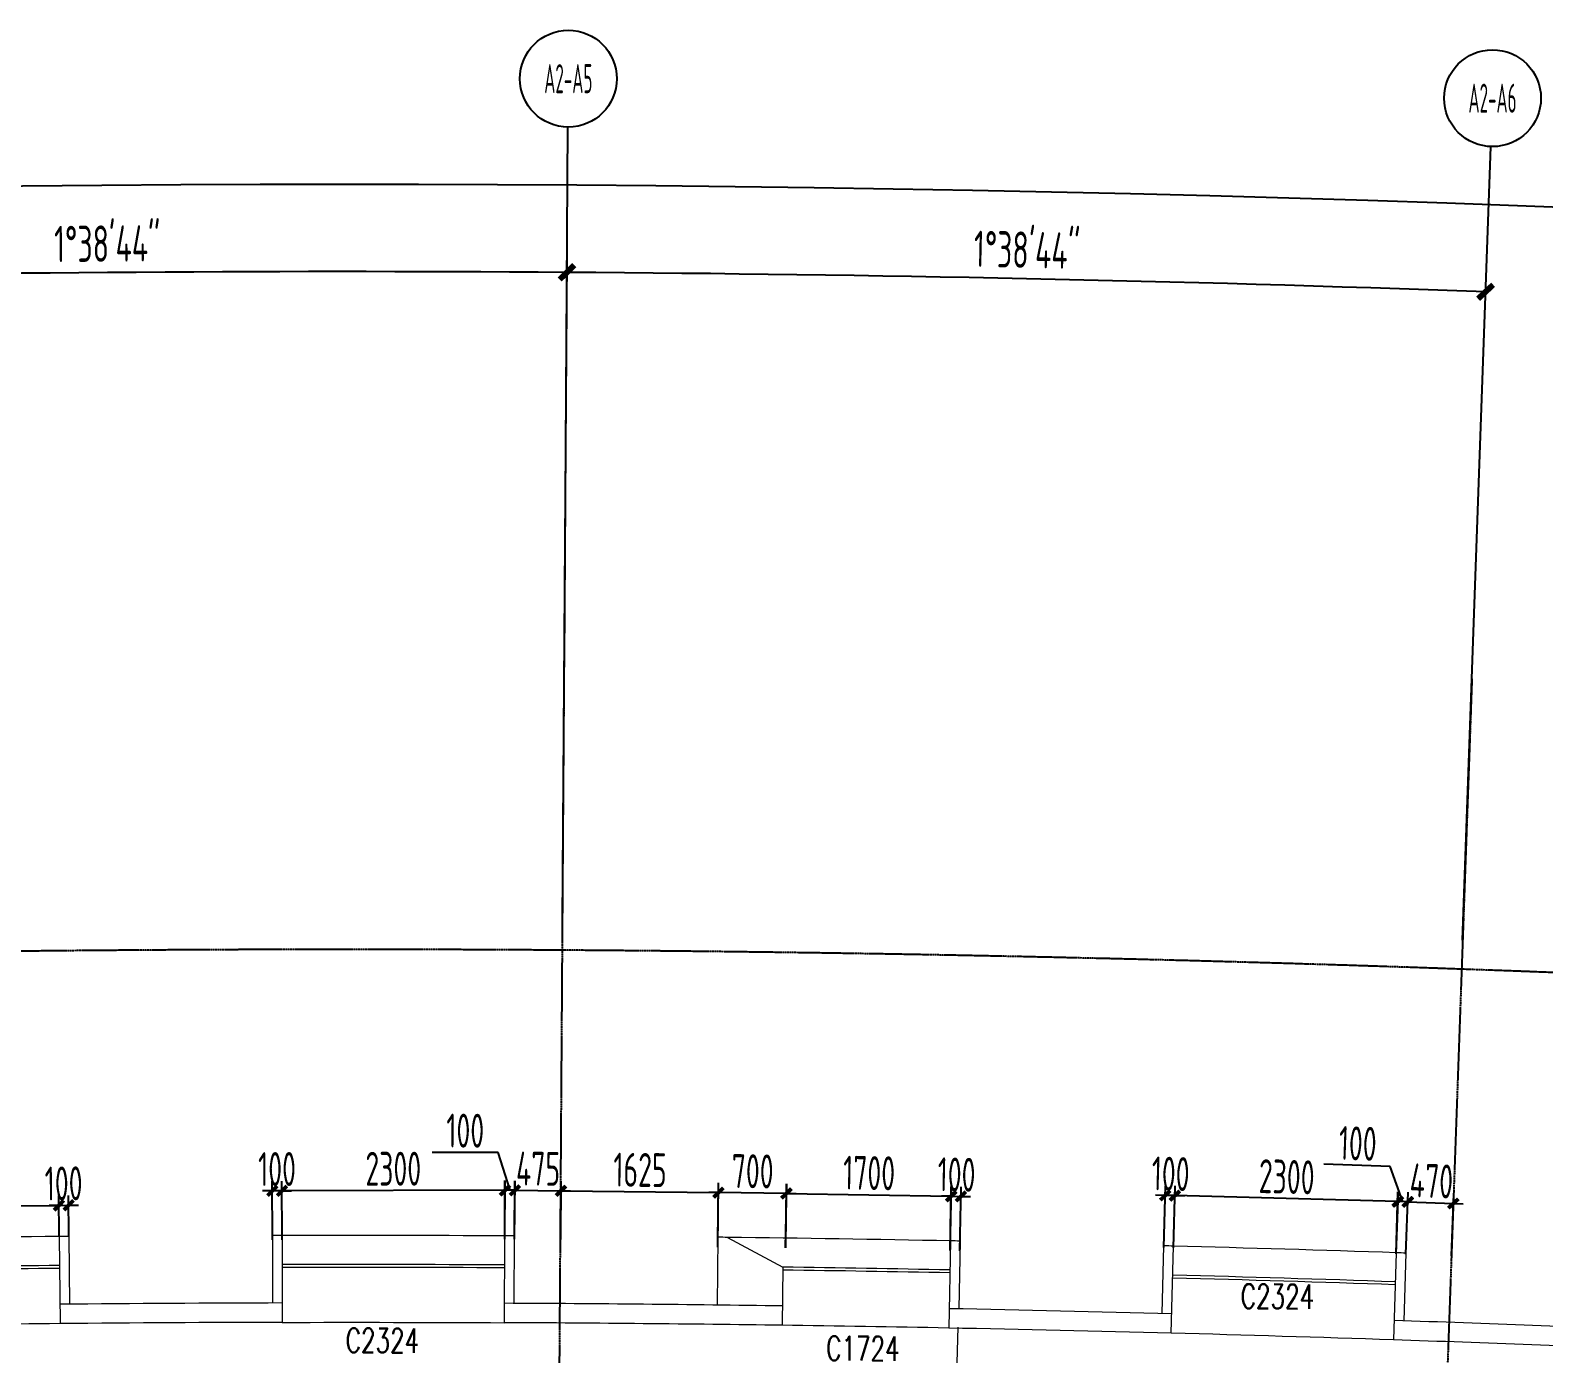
# Model space of a CAD drawing. Header units: millimetres. Extents: x 11515858 to 24947533, y -12764720 to -6305528.
# Drawn here: x 11775427 to 11791050, y -6375054 to -6361386 of the extents above; entities that cross this region are included whole.
import ezdxf
from ezdxf.enums import TextEntityAlignment as Align

# ---------------------------------------------------------------- set-up
doc = ezdxf.new("R2010")
doc.units = ezdxf.units.MM
doc.header["$LTSCALE"] = 10
for name, pattern in [('A2-RG-AXIS$0$CENTER', [2, 1.25, -0.25, 0.25, -0.25]), ('A2-RG-AXIS$0$DOTE', [2.42, 2, -0.2, 0.02, -0.2]), ('A2-RI-F3$0$DOT2', [0.125, 0, -0.125]), ('A2-RI-F3$0$HIDDEN', [0.375, 0.25, -0.125])]:
    doc.linetypes.add(name, pattern=pattern)
for name, color, linetype in [('A2-RB-F3$0$$34$A-DIMS-100', 1, 'Continuous'), ('A2-RB-F3$0$A-DIMS-100', 1, 'Continuous'), ('A2-RG-AXIS$0$A-AXIS', 1, 'Continuous'), ('A2-RG-AXIS$0$A-DIMS-100', 1, 'Continuous'), ('A2-RG-AXIS$0$A-GRID', 1, 'A2-RG-AXIS$0$CENTER'), ('A2-RG-AXIS$0$A-SYMB', 4, 'Continuous'), ('A2-RI-F3$0$A-SYMB-DOOR', 4, 'Continuous')]:
    doc.layers.add(name, color=color, linetype=linetype)
for name, color, linetype, lineweight in [('A2-RI-F3$0$$0$A-FLOR-STRS', 2, 'Continuous', 5), ('A2-RI-F3$0$A-FLOR-OTLN', 4, 'A2-RI-F3$0$DOT2', 5), ('A2-RI-F3$0$A-FLOR-STRS', 2, 'Continuous', 5), ('A2-RI-F3$0$A-GLAZ', 140, 'Continuous', 5), ('A2-RI-F3$0$A-WALL', 7, 'Continuous', 5)]:
    doc.layers.add(name, color=color, linetype=linetype, lineweight=lineweight)
doc.styles.add('A2-RB-F3$0$$0$XD2008', font='hzs.shx', dxfattribs={"width": 0.7, "bigfont": 'hztxt.shx'})
doc.styles.add('A2-RB-F3$0$XD2008', font='hzs.shx', dxfattribs={"width": 0.7, "bigfont": 'hztxt.shx'})
doc.styles.add('A2-RG-AXIS$0$ECADI', font='hzs.shx', dxfattribs={"width": 0.7, "bigfont": 'hztxt.shx'})
doc.styles.add('A2-RG-AXIS$0$XD2008', font='hzs.shx', dxfattribs={"width": 0.7, "bigfont": 'hztxt.shx'})
doc.styles.add('A2-RI-F3$0$ECADI-TXT', font='simplex.shx', dxfattribs={"bigfont": 'hztxt.shx'})
doc.dimstyles.new('A2-RB-F3$0$$0$XD100$0', dxfattribs={"dimscale": 100, "dimtxt": 3.5, "dimasz": 1, "dimexe": 1, "dimexo": 2, "dimgap": 0.5, "dimtad": 1, "dimdec": 0, "dimdsep": 46, "dimtxsty": 'A2-RB-F3$0$$0$XD2008', "dimblk1": 'A2-RB-F3$0$$20$_ArchTick', "dimblk2": 'A2-RB-F3$0$$20$_ArchTick', "dimsah": 1, "dimcen": 2.5, "dimclrt": 4, "dimaunit": 1, "dimadec": 0, "dimazin": 0, "dimtfac": 1, "dimtdec": 0, "dimtix": 1, "dimtmove": 2, "dimatfit": 3, "dimfxl": 0, "dimtolj": 1, "dimtzin": 0, "dimarcsym": 0})
doc.dimstyles.new('A2-RB-F3$0$XD100$0', dxfattribs={"dimscale": 100, "dimtxt": 3.5, "dimasz": 1, "dimexe": 1, "dimexo": 2, "dimgap": 0.5, "dimtad": 1, "dimdec": 0, "dimdsep": 46, "dimtxsty": 'A2-RB-F3$0$XD2008', "dimblk1": 'A2-RB-F3$0$_ArchTick', "dimblk2": 'A2-RB-F3$0$_ArchTick', "dimsah": 1, "dimcen": 2.5, "dimclrt": 4, "dimaunit": 1, "dimadec": 0, "dimazin": 0, "dimtfac": 1, "dimtdec": 0, "dimtix": 1, "dimtmove": 1, "dimatfit": 3, "dimfxl": 0, "dimtolj": 1, "dimtzin": 0, "dimarcsym": 0})
doc.dimstyles.new('A2-RG-AXIS$0$XD150', dxfattribs={"dimscale": 300, "dimtxt": 2.5, "dimasz": 1.5, "dimexe": 1, "dimexo": 2, "dimgap": 0.5, "dimtad": 1, "dimdec": 0, "dimdsep": 46, "dimtxsty": 'A2-RG-AXIS$0$XD2008', "dimcen": 2.5, "dimclrt": 4, "dimaunit": 1, "dimadec": 3, "dimazin": 0, "dimtfac": 1, "dimtdec": 0, "dimtmove": 2, "dimatfit": 3, "dimfxl": 0, "dimtolj": 1, "dimtzin": 0, "dimarcsym": 0})

# ---------------------------------------------------------------- blocks, each defined once
blk = doc.blocks.new('A2-RG-AXIS$0$ECADI-TAG-GRID')
at = {"color": 13}
blk.add_circle((0, 0), 5, dxfattribs=at)
at = {"style": 'A2-RG-AXIS$0$ECADI', "width": 0.7}
blk.add_attdef('GRID', text='', height=5, dxfattribs=at).set_placement((0, 0), align=Align.MIDDLE)
blk = doc.blocks.new('A2-RG-AXIS$0$_ArchTick')
at = {"color": 0, "linetype": 'ByBlock', "const_width": 0.4}
blk.add_lwpolyline([(-0.5, -0.5), (0.5, 0.5)], dxfattribs=at)
blk = doc.blocks.new('*D500')
at = {"layer": 'A2-RG-AXIS$0$A-DIMS-100', "color": 0, "lineweight": -2, "ltscale": 3, "transparency": 16777216}
for p, q in [((11753070, -6371598), (11752455, -6363872)), ((11854556, -6379588), (11856371, -6372053))]:
    blk.add_line(p, q, dxfattribs=at)
blk.add_arc((11778731, -6694179), 331200, 76.44866, 94.54827, dxfattribs=at)
at = {"layer": 'Defpoints', "color": 0, "ltscale": 3, "transparency": 16777216}
for p in [(11822065, -6365826), (11753093, -6371897), (11854485, -6379879), (11778731, -6694179)]:
    blk.add_point(p, dxfattribs=at)
at = {"layer": 'A2-RG-AXIS$0$A-DIMS-100', "color": 0, "lineweight": -2, "ltscale": 3, "transparency": 16777216, "xscale": 150, "yscale": 150, "zscale": 150}
for p, rotation in [((11752467, -6364022), 184.5482656226652), ((11856336, -6372199), 346.4486630674553)]:
    blk.add_blockref('A2-RG-AXIS$0$_ArchTick', p, dxfattribs=dict(at, rotation=rotation))
at = {"layer": 'A2-RG-AXIS$0$A-DIMS-100', "color": 4, "ltscale": 3, "transparency": 16777216, "insert": (11804749, -6363703), "char_height": 375, "attachment_point": 5, "rotation": 355.4985, "style": 'A2-RG-AXIS$0$XD2008'}
blk.add_mtext('\\A1;18°5\'59"', dxfattribs=at)
blk = doc.blocks.new('*D507')
at = {"layer": 'A2-RG-AXIS$0$A-DIMS-100', "color": 0, "lineweight": -2, "ltscale": 3, "transparency": 16777216}
for p, q in [((11780922, -6370586), (11780968, -6363736)), ((11790213, -6370782), (11790456, -6363937))]:
    blk.add_line(p, q, dxfattribs=at)
blk.add_arc((11778731, -6694179), 330300, 87.96659, 89.61201, dxfattribs=at)
at = {"layer": 'Defpoints', "color": 0, "ltscale": 3, "transparency": 16777216}
for p in [(11787290, -6363990), (11780920, -6370886), (11790202, -6371082), (11778731, -6694179)]:
    blk.add_point(p, dxfattribs=at)
at = {"layer": 'A2-RG-AXIS$0$A-DIMS-100', "color": 0, "lineweight": -2, "ltscale": 3, "transparency": 16777216, "xscale": 150, "yscale": 150, "zscale": 150}
for p, rotation in [((11780967, -6363886), 179.6120103936911), ((11790450, -6364087), 357.9665919819578)]:
    blk.add_blockref('A2-RG-AXIS$0$_ArchTick', p, dxfattribs=dict(at, rotation=rotation))
at = {"layer": 'A2-RG-AXIS$0$A-DIMS-100', "color": 4, "ltscale": 3, "transparency": 16777216, "insert": (11785716, -6363654), "char_height": 375, "attachment_point": 5, "rotation": 358.7893, "style": 'A2-RG-AXIS$0$XD2008'}
blk.add_mtext('\\A1;1°38\'44"', dxfattribs=at)
blk = doc.blocks.new('*D509')
at = {"layer": 'A2-RG-AXIS$0$A-DIMS-100', "color": 0, "lineweight": -2, "ltscale": 3, "transparency": 16777216}
for p, q in [((11771629, -6370657), (11771479, -6363808)), ((11780922, -6370586), (11780968, -6363736))]:
    blk.add_line(p, q, dxfattribs=at)
blk.add_arc((11778731, -6694179), 330300, 89.61201, 91.25743, dxfattribs=at)
at = {"layer": 'Defpoints', "color": 0, "ltscale": 3, "transparency": 16777216}
for p in [(11777806, -6363880), (11771636, -6370957), (11780920, -6370886), (11778731, -6694179)]:
    blk.add_point(p, dxfattribs=at)
at = {"layer": 'A2-RG-AXIS$0$A-DIMS-100', "color": 0, "lineweight": -2, "ltscale": 3, "transparency": 16777216, "xscale": 150, "yscale": 150, "zscale": 150}
for p, rotation in [((11780967, -6363886), 359.6120103936937), ((11771482, -6363958), 181.2574288054266)]:
    blk.add_blockref('A2-RG-AXIS$0$_ArchTick', p, dxfattribs=dict(at, rotation=rotation))
at = {"layer": 'A2-RG-AXIS$0$A-DIMS-100', "color": 4, "ltscale": 3, "transparency": 16777216, "insert": (11776222, -6363590), "char_height": 375, "attachment_point": 5, "rotation": 0.4347, "style": 'A2-RG-AXIS$0$XD2008'}
blk.add_mtext('\\A1;1°38\'44"', dxfattribs=at)
blk = doc.blocks.new('A2-RB-F3$0$$20$_ArchTick')
at = {"color": 0, "linetype": 'ByBlock', "const_width": 0.4}
blk.add_lwpolyline([(-0.5, -0.5), (0.5, 0.5)], dxfattribs=at)
blk = doc.blocks.new('*D679')
at = {"layer": 'A2-RB-F3$0$$34$A-DIMS-100', "color": 0, "lineweight": -2, "transparency": 16777216}
blk.add_line((11776754, -6398434), (11776754, -6398380), dxfattribs=at)
blk.add_arc((11778735, -6693548), 295074, 89.61201, 90.38453, dxfattribs=at)
at = {"layer": 'Defpoints', "color": 0, "transparency": 16777216}
for p in [(11780940, -6367886), (11779407, -6398474), (11776756, -6398634), (11776775, -6401435), (11780668, -6408085)]:
    blk.add_point(p, dxfattribs=at)
at = {"layer": 'A2-RB-F3$0$$34$A-DIMS-100', "color": 0, "lineweight": -2, "transparency": 16777216, "xscale": 100, "yscale": 100, "zscale": 100}
for p, rotation in [((11776755, -6398480), 180.3845283823108), ((11780733, -6398480), 359.6120103874664)]:
    blk.add_blockref('A2-RB-F3$0$$20$_ArchTick', p, dxfattribs=dict(at, rotation=rotation))
at = {"layer": 'A2-RB-F3$0$$34$A-DIMS-100', "color": 4, "transparency": 16777216, "insert": (11778744, -6398215), "char_height": 350, "attachment_point": 5, "rotation": 359.9983, "style": 'A2-RB-F3$0$$0$XD2008'}
blk.add_mtext('\\A1;0°46\'21"', dxfattribs=at)
blk = doc.blocks.new('A2-RB-F3$0$_ArchTick')
at = {"color": 0, "linetype": 'ByBlock', "const_width": 0.4}
blk.add_lwpolyline([(-0.5, -0.5), (0.5, 0.5)], dxfattribs=at)
blk = doc.blocks.new('*D858')
at = {"layer": 'A2-RB-F3$0$A-DIMS-100', "color": 0, "lineweight": -2, "transparency": 16777216}
for p, q in [((11774026, -6373864), (11774022, -6373437)), ((11775726, -6373847), (11775722, -6373421)), ((11774023, -6373537), (11775723, -6373521))]:
    blk.add_line(p, q, dxfattribs=at)
at = {"layer": 'Defpoints', "color": 0, "transparency": 16777216}
for p in [(11775723, -6373521), (11774028, -6374064), (11775728, -6374047)]:
    blk.add_point(p, dxfattribs=at)
at = {"layer": 'A2-RB-F3$0$A-DIMS-100', "color": 0, "lineweight": -2, "transparency": 16777216, "xscale": 100, "yscale": 100, "zscale": 100}
for p, rotation in [((11774023, -6373537), 180.5449301470591), ((11775723, -6373521), 0.5449301470590852)]:
    blk.add_blockref('A2-RB-F3$0$_ArchTick', p, dxfattribs=dict(at, rotation=rotation))
at = {"layer": 'A2-RB-F3$0$A-DIMS-100', "color": 4, "transparency": 16777216, "insert": (11774871, -6373304), "char_height": 350, "attachment_point": 5, "rotation": 0.5449, "style": 'A2-RB-F3$0$XD2008'}
blk.add_mtext('\\A1;1700', dxfattribs=at)
blk = doc.blocks.new('*D859')
at = {"layer": 'A2-RB-F3$0$A-DIMS-100', "color": 0, "lineweight": -2, "transparency": 16777216}
for p, q in [((11775726, -6373847), (11775722, -6373421)), ((11775826, -6373847), (11775822, -6373420)), ((11775723, -6373521), (11775623, -6373521)), ((11775723, -6373521), (11775823, -6373520)), ((11775823, -6373520), (11775923, -6373519))]:
    blk.add_line(p, q, dxfattribs=at)
at = {"layer": 'Defpoints', "color": 0, "transparency": 16777216}
for p in [(11775823, -6373520), (11775728, -6374047), (11775828, -6374047)]:
    blk.add_point(p, dxfattribs=at)
at = {"layer": 'A2-RB-F3$0$A-DIMS-100', "color": 0, "lineweight": -2, "transparency": 16777216, "xscale": 100, "yscale": 100, "zscale": 100}
for p, rotation in [((11775723, -6373521), 0.5373454090767815), ((11775823, -6373520), 180.5373454090767)]:
    blk.add_blockref('A2-RB-F3$0$_ArchTick', p, dxfattribs=dict(at, rotation=rotation))
at = {"layer": 'A2-RB-F3$0$A-DIMS-100', "color": 4, "transparency": 16777216, "insert": (11775771, -6373295), "char_height": 350, "attachment_point": 5, "rotation": 0.5373, "style": 'A2-RB-F3$0$XD2008'}
blk.add_mtext('\\A1;100', dxfattribs=at)
blk = doc.blocks.new('*D860')
at = {"layer": 'A2-RB-F3$0$A-DIMS-100', "color": 0, "lineweight": -2, "transparency": 16777216}
for p, q in [((11780427, -6373871), (11780431, -6373267)), ((11780902, -6373874), (11780906, -6373270)), ((11780430, -6373366), (11780330, -6373366)), ((11780430, -6373366), (11780905, -6373370)), ((11780905, -6373370), (11781005, -6373371))]:
    blk.add_line(p, q, dxfattribs=at)
at = {"layer": 'Defpoints', "color": 0, "transparency": 16777216}
for p in [(11780905, -6373370), (11780425, -6374071), (11780900, -6374074)]:
    blk.add_point(p, dxfattribs=at)
at = {"layer": 'A2-RB-F3$0$A-DIMS-100', "color": 0, "lineweight": -2, "transparency": 16777216, "xscale": 100, "yscale": 100, "zscale": 100}
for p, rotation in [((11780430, -6373366), 359.5980752450946), ((11780905, -6373370), 179.5980752450946)]:
    blk.add_blockref('A2-RB-F3$0$_ArchTick', p, dxfattribs=dict(at, rotation=rotation))
at = {"layer": 'A2-RB-F3$0$A-DIMS-100', "color": 4, "transparency": 16777216, "insert": (11780669, -6373143), "char_height": 350, "attachment_point": 5, "rotation": 359.5981, "style": 'A2-RB-F3$0$XD2008'}
blk.add_mtext('\\A1;475', dxfattribs=at)
blk = doc.blocks.new('*D861')
at = {"layer": 'A2-RB-F3$0$A-DIMS-100', "color": 0, "lineweight": -2, "transparency": 16777216}
for p, q in [((11780257, -6372977), (11779574, -6372974)), ((11780379, -6373366), (11780257, -6372977)), ((11780326, -6373870), (11780329, -6373266)), ((11780426, -6373871), (11780429, -6373267)), ((11780429, -6373367), (11780329, -6373366))]:
    blk.add_line(p, q, dxfattribs=at)
at = {"layer": 'Defpoints', "color": 0, "transparency": 16777216}
for p in [(11780329, -6373366), (11780325, -6374070), (11780425, -6374071)]:
    blk.add_point(p, dxfattribs=at)
at = {"layer": 'A2-RB-F3$0$A-DIMS-100', "color": 0, "lineweight": -2, "transparency": 16777216, "xscale": 100, "yscale": 100, "zscale": 100}
for p, rotation in [((11780329, -6373366), 179.7145839246159), ((11780429, -6373367), 359.7145839246158)]:
    blk.add_blockref('A2-RB-F3$0$_ArchTick', p, dxfattribs=dict(at, rotation=rotation))
at = {"layer": 'A2-RB-F3$0$A-DIMS-100', "color": 4, "transparency": 16777216, "insert": (11779917, -6372750), "char_height": 350, "attachment_point": 5, "rotation": 359.7146, "style": 'A2-RB-F3$0$XD2008'}
blk.add_mtext('\\A1;100', dxfattribs=at)
blk = doc.blocks.new('*D862')
at = {"layer": 'A2-RB-F3$0$A-DIMS-100', "color": 0, "lineweight": -2, "transparency": 16777216}
for p, q in [((11778026, -6373876), (11778025, -6373271)), ((11780326, -6373870), (11780324, -6373266)), ((11780325, -6373366), (11778025, -6373371))]:
    blk.add_line(p, q, dxfattribs=at)
at = {"layer": 'Defpoints', "color": 0, "transparency": 16777216}
for p in [(11778025, -6373371), (11778026, -6374076), (11780326, -6374070)]:
    blk.add_point(p, dxfattribs=at)
at = {"layer": 'A2-RB-F3$0$A-DIMS-100', "color": 0, "lineweight": -2, "transparency": 16777216, "xscale": 100, "yscale": 100, "zscale": 100}
for p, rotation in [((11778025, -6373371), 180.1260351217254), ((11780325, -6373366), 0.1260351217253142)]:
    blk.add_blockref('A2-RB-F3$0$_ArchTick', p, dxfattribs=dict(at, rotation=rotation))
at = {"layer": 'A2-RB-F3$0$A-DIMS-100', "color": 4, "transparency": 16777216, "insert": (11779174, -6373143), "char_height": 350, "attachment_point": 5, "rotation": 0.126, "style": 'A2-RB-F3$0$XD2008'}
blk.add_mtext('\\A1;2300', dxfattribs=at)
blk = doc.blocks.new('*D863')
at = {"layer": 'A2-RB-F3$0$A-DIMS-100', "color": 0, "lineweight": -2, "transparency": 16777216}
for p, q in [((11777926, -6373876), (11777925, -6373271)), ((11778026, -6373876), (11778025, -6373271)), ((11777925, -6373371), (11777825, -6373371)), ((11778025, -6373371), (11777925, -6373371)), ((11778025, -6373371), (11778125, -6373371))]:
    blk.add_line(p, q, dxfattribs=at)
at = {"layer": 'Defpoints', "color": 0, "transparency": 16777216}
for p in [(11777925, -6373371), (11777926, -6374076), (11778026, -6374076)]:
    blk.add_point(p, dxfattribs=at)
at = {"layer": 'A2-RB-F3$0$A-DIMS-100', "color": 0, "lineweight": -2, "transparency": 16777216, "xscale": 100, "yscale": 100, "zscale": 100}
for p, rotation in [((11777925, -6373371), 0.126089948201692), ((11778025, -6373371), 180.1260899482017)]:
    blk.add_blockref('A2-RB-F3$0$_ArchTick', p, dxfattribs=dict(at, rotation=rotation))
at = {"layer": 'A2-RB-F3$0$A-DIMS-100', "color": 4, "transparency": 16777216, "insert": (11777974, -6373146), "char_height": 350, "attachment_point": 5, "rotation": 0.1261, "style": 'A2-RB-F3$0$XD2008'}
blk.add_mtext('\\A1;100', dxfattribs=at)
blk = doc.blocks.new('*D864')
at = {"layer": 'A2-RB-F3$0$A-DIMS-100', "color": 0, "lineweight": -2, "transparency": 16777216}
for p, q in [((11780900, -6373875), (11780907, -6373271)), ((11782525, -6373894), (11782532, -6373290)), ((11780906, -6373371), (11782531, -6373390))]:
    blk.add_line(p, q, dxfattribs=at)
at = {"layer": 'Defpoints', "color": 0, "transparency": 16777216}
for p in [(11782531, -6373390), (11780897, -6374075), (11782523, -6374094)]:
    blk.add_point(p, dxfattribs=at)
at = {"layer": 'A2-RB-F3$0$A-DIMS-100', "color": 0, "lineweight": -2, "transparency": 16777216, "xscale": 100, "yscale": 100, "zscale": 100}
for p, rotation in [((11780906, -6373371), 179.334499951554), ((11782531, -6373390), 359.3344999515539)]:
    blk.add_blockref('A2-RB-F3$0$_ArchTick', p, dxfattribs=dict(at, rotation=rotation))
at = {"layer": 'A2-RB-F3$0$A-DIMS-100', "color": 4, "transparency": 16777216, "insert": (11781721, -6373155), "char_height": 350, "attachment_point": 5, "rotation": 359.3345, "style": 'A2-RB-F3$0$XD2008'}
blk.add_mtext('\\A1;1625', dxfattribs=at)
blk = doc.blocks.new('*D865')
at = {"layer": 'A2-RB-F3$0$A-DIMS-100', "color": 0, "lineweight": -2, "transparency": 16777216}
for p, q in [((11782524, -6373952), (11782532, -6373290)), ((11783225, -6373960), (11783233, -6373298)), ((11782531, -6373390), (11782431, -6373388)), ((11783232, -6373398), (11782531, -6373390)), ((11783232, -6373398), (11783332, -6373399))]:
    blk.add_line(p, q, dxfattribs=at)
at = {"layer": 'Defpoints', "color": 0, "transparency": 16777216}
for p in [(11782531, -6373390), (11782522, -6374152), (11783222, -6374160)]:
    blk.add_point(p, dxfattribs=at)
at = {"layer": 'A2-RB-F3$0$A-DIMS-100', "color": 0, "lineweight": -2, "transparency": 16777216, "xscale": 100, "yscale": 100, "zscale": 100}
for p, rotation in [((11782531, -6373390), 359.2989873349473), ((11783232, -6373398), 179.2989873349474)]:
    blk.add_blockref('A2-RB-F3$0$_ArchTick', p, dxfattribs=dict(at, rotation=rotation))
at = {"layer": 'A2-RB-F3$0$A-DIMS-100', "color": 4, "transparency": 16777216, "insert": (11782884, -6373169), "char_height": 350, "attachment_point": 5, "rotation": 359.299, "style": 'A2-RB-F3$0$XD2008'}
blk.add_mtext('\\A1;700', dxfattribs=at)
blk = doc.blocks.new('*D866')
at = {"layer": 'A2-RB-F3$0$A-DIMS-100', "color": 0, "lineweight": -2, "transparency": 16777216}
for p, q in [((11783224, -6373960), (11783235, -6373298)), ((11784923, -6373989), (11784934, -6373327)), ((11783233, -6373398), (11784932, -6373427))]:
    blk.add_line(p, q, dxfattribs=at)
at = {"layer": 'Defpoints', "color": 0, "transparency": 16777216}
for p in [(11784932, -6373427), (11783220, -6374160), (11784920, -6374189)]:
    blk.add_point(p, dxfattribs=at)
at = {"layer": 'A2-RB-F3$0$A-DIMS-100', "color": 0, "lineweight": -2, "transparency": 16777216, "xscale": 100, "yscale": 100, "zscale": 100}
for p, rotation in [((11783233, -6373398), 179.044167811803), ((11784932, -6373427), 359.044167811803)]:
    blk.add_blockref('A2-RB-F3$0$_ArchTick', p, dxfattribs=dict(at, rotation=rotation))
at = {"layer": 'A2-RB-F3$0$A-DIMS-100', "color": 4, "transparency": 16777216, "insert": (11784086, -6373187), "char_height": 350, "attachment_point": 5, "rotation": 359.0442, "style": 'A2-RB-F3$0$XD2008'}
blk.add_mtext('\\A1;1700', dxfattribs=at)
blk = doc.blocks.new('*D867')
at = {"layer": 'A2-RB-F3$0$A-DIMS-100', "color": 0, "lineweight": -2, "transparency": 16777216}
for p, q in [((11784923, -6373989), (11784936, -6373327)), ((11785023, -6373991), (11785036, -6373329)), ((11784934, -6373427), (11784834, -6373425)), ((11784934, -6373427), (11785034, -6373429)), ((11785034, -6373429), (11785134, -6373430))]:
    blk.add_line(p, q, dxfattribs=at)
at = {"layer": 'Defpoints', "color": 0, "transparency": 16777216}
for p in [(11785034, -6373429), (11784920, -6374189), (11785020, -6374191)]:
    blk.add_point(p, dxfattribs=at)
at = {"layer": 'A2-RB-F3$0$A-DIMS-100', "color": 0, "lineweight": -2, "transparency": 16777216, "xscale": 100, "yscale": 100, "zscale": 100}
for p, rotation in [((11784934, -6373427), 358.8918806965536), ((11785034, -6373429), 178.8918806965536)]:
    blk.add_blockref('A2-RB-F3$0$_ArchTick', p, dxfattribs=dict(at, rotation=rotation))
at = {"layer": 'A2-RB-F3$0$A-DIMS-100', "color": 4, "transparency": 16777216, "insert": (11784989, -6373203), "char_height": 350, "attachment_point": 5, "rotation": 358.8919, "style": 'A2-RB-F3$0$XD2008'}
blk.add_mtext('\\A1;100', dxfattribs=at)
blk = doc.blocks.new('*D876')
at = {"layer": 'A2-RB-F3$0$A-DIMS-100', "color": 0, "lineweight": -2, "transparency": 16777216}
for p, q in [((11789648, -6373485), (11789548, -6373482)), ((11789628, -6374024), (11789651, -6373385)), ((11789648, -6373485), (11790117, -6373502)), ((11790098, -6374041), (11790121, -6373402)), ((11790117, -6373502), (11790217, -6373506))]:
    blk.add_line(p, q, dxfattribs=at)
at = {"layer": 'Defpoints', "color": 0, "transparency": 16777216}
for p in [(11790117, -6373502), (11789621, -6374224), (11790091, -6374241)]:
    blk.add_point(p, dxfattribs=at)
at = {"layer": 'A2-RB-F3$0$A-DIMS-100', "color": 0, "lineweight": -2, "transparency": 16777216, "xscale": 100, "yscale": 100, "zscale": 100}
for p, rotation in [((11789648, -6373485), 357.947133021208), ((11790117, -6373502), 177.947133021208)]:
    blk.add_blockref('A2-RB-F3$0$_ArchTick', p, dxfattribs=dict(at, rotation=rotation))
at = {"layer": 'A2-RB-F3$0$A-DIMS-100', "color": 4, "transparency": 16777216, "insert": (11789891, -6373269), "char_height": 350, "attachment_point": 5, "rotation": 357.9471, "style": 'A2-RB-F3$0$XD2008'}
blk.add_mtext('\\A1;470', dxfattribs=at)
blk = doc.blocks.new('*D877')
at = {"layer": 'A2-RB-F3$0$A-DIMS-100', "color": 0, "lineweight": -2, "transparency": 16777216}
for p, q in [((11789464, -6373119), (11788781, -6373096)), ((11789596, -6373484), (11789464, -6373119)), ((11789528, -6374021), (11789550, -6373382)), ((11789646, -6373485), (11789546, -6373482)), ((11789628, -6374024), (11789650, -6373386))]:
    blk.add_line(p, q, dxfattribs=at)
at = {"layer": 'Defpoints', "color": 0, "transparency": 16777216}
for p in [(11789546, -6373482), (11789521, -6374221), (11789621, -6374224)]:
    blk.add_point(p, dxfattribs=at)
at = {"layer": 'A2-RB-F3$0$A-DIMS-100', "color": 0, "lineweight": -2, "transparency": 16777216, "xscale": 100, "yscale": 100, "zscale": 100}
for p, rotation in [((11789546, -6373482), 178.0683171650264), ((11789646, -6373485), 358.0683171650264)]:
    blk.add_blockref('A2-RB-F3$0$_ArchTick', p, dxfattribs=dict(at, rotation=rotation))
at = {"layer": 'A2-RB-F3$0$A-DIMS-100', "color": 4, "transparency": 16777216, "insert": (11789130, -6372882), "char_height": 350, "attachment_point": 5, "rotation": 358.0683, "style": 'A2-RB-F3$0$XD2008'}
blk.add_mtext('\\A1;100', dxfattribs=at)
blk = doc.blocks.new('*D878')
at = {"layer": 'A2-RB-F3$0$A-DIMS-100', "color": 0, "lineweight": -2, "transparency": 16777216}
for p, q in [((11787227, -6373960), (11787244, -6373321)), ((11789541, -6373482), (11787242, -6373421)), ((11789527, -6374021), (11789544, -6373382))]:
    blk.add_line(p, q, dxfattribs=at)
at = {"layer": 'Defpoints', "color": 0, "transparency": 16777216}
for p in [(11787242, -6373421), (11787222, -6374160), (11789521, -6374221)]:
    blk.add_point(p, dxfattribs=at)
at = {"layer": 'A2-RB-F3$0$A-DIMS-100', "color": 0, "lineweight": -2, "transparency": 16777216, "xscale": 100, "yscale": 100, "zscale": 100}
for p, rotation in [((11787242, -6373421), 178.4798231885712), ((11789541, -6373482), 358.4798231885712)]:
    blk.add_blockref('A2-RB-F3$0$_ArchTick', p, dxfattribs=dict(at, rotation=rotation))
at = {"layer": 'A2-RB-F3$0$A-DIMS-100', "color": 4, "transparency": 16777216, "insert": (11788397, -6373226), "char_height": 350, "attachment_point": 5, "rotation": 358.4798, "style": 'A2-RB-F3$0$XD2008'}
blk.add_mtext('\\A1;2300', dxfattribs=at)
blk = doc.blocks.new('*D879')
at = {"layer": 'A2-RB-F3$0$A-DIMS-100', "color": 0, "lineweight": -2, "transparency": 16777216}
for p, q in [((11787128, -6373957), (11787145, -6373318)), ((11787228, -6373960), (11787245, -6373321)), ((11787143, -6373418), (11787043, -6373416)), ((11787243, -6373421), (11787143, -6373418)), ((11787243, -6373421), (11787343, -6373423))]:
    blk.add_line(p, q, dxfattribs=at)
at = {"layer": 'Defpoints', "color": 0, "transparency": 16777216}
for p in [(11787143, -6373418), (11787123, -6374157), (11787223, -6374160)]:
    blk.add_point(p, dxfattribs=at)
at = {"layer": 'A2-RB-F3$0$A-DIMS-100', "color": 0, "lineweight": -2, "transparency": 16777216, "xscale": 100, "yscale": 100, "zscale": 100}
for p, rotation in [((11787143, -6373418), 358.4798231879414), ((11787243, -6373421), 178.4798231879414)]:
    blk.add_blockref('A2-RB-F3$0$_ArchTick', p, dxfattribs=dict(at, rotation=rotation))
at = {"layer": 'A2-RB-F3$0$A-DIMS-100', "color": 4, "transparency": 16777216, "insert": (11787199, -6373195), "char_height": 350, "attachment_point": 5, "rotation": 358.4798, "style": 'A2-RB-F3$0$XD2008'}
blk.add_mtext('\\A1;100', dxfattribs=at)
blk = doc.blocks.new('A2-RI-F3$0$Bay 1')
at = {"layer": 'A2-RI-F3$0$A-FLOR-OTLN', "linetype": 'Continuous'}
for radius, end in [(320350, 93.62248), (319450, 93.51966)]:
    blk.add_arc((19611, -318847), radius, 93.21111, end, dxfattribs=at)
at = {"layer": 'A2-RI-F3$0$A-GLAZ'}
for radius in [320050, 320020]:
    blk.add_arc((19611, -318847), radius, 93.21111, 93.51966, dxfattribs=at)
at = {"layer": 'A2-RI-F3$0$A-WALL'}
for p, q in [((1667, 1000), (1717, 101)), ((1767, 1005), (1806, 306)), ((-729, 856), (-685, 158)), ((-629, 862), (-37, 599)), ((-37, 599), (0, 0))]:
    blk.add_line(p, q, dxfattribs=at)
for start, end in [(93.19322, 93.21111), (93.62248, 93.64037)]:
    blk.add_arc((19611, -318847), 320350, start, end, dxfattribs=at)
blk = doc.blocks.new('A2-RI-F3$0$Bay 2')
at = {"layer": 'A2-RI-F3$0$A-FLOR-OTLN', "linetype": 'Continuous'}
for radius in [320350, 319450]:
    blk.add_arc((15603, -319069), radius, 92.38819, 92.79965, dxfattribs=at)
at = {"layer": 'A2-RI-F3$0$A-GLAZ'}
for radius in [320050, 320020]:
    blk.add_arc((15603, -319069), radius, 92.38819, 92.79965, dxfattribs=at)
at = {"layer": 'A2-RI-F3$0$A-WALL'}
for p, q in [((2254, 1003), (2292, 104)), ((2354, 1007), (2383, 308)), ((-110, 195), (-144, 894)), ((0, 0), (-44, 899))]:
    blk.add_line(p, q, dxfattribs=at)
for start, end in [(92.3703, 92.38819), (92.79965, 92.81753)]:
    blk.add_arc((15603, -319069), 320350, start, end, dxfattribs=at)
blk = doc.blocks.new('A2-RI-F3$0$ECADI-TAG-DOOR')
blk = doc.blocks.new('A2-RG-AXIS')
at = {"layer": 'A2-RG-AXIS$0$A-AXIS', "ltscale": 3}
for p, q in [((11780940.3, -6367886.2), (11780977.5, -6362386.3)), ((11790308.6, -6368084.2), (11790503.7, -6362587.7))]:
    blk.add_line(p, q, dxfattribs=at)
at = {"layer": 'A2-RG-AXIS$0$A-GRID', "linetype": 'A2-RG-AXIS$0$DOTE'}
for p, q in [((11780668.1, -6408085.3), (11780940.3, -6367886.2)), ((11790308.6, -6368084.2), (11788882.2, -6408258.9))]:
    blk.add_line(p, q, dxfattribs=at)
blk.add_arc((11778730.7, -6694178.7), 323300, 75.589285, 95.407644, dxfattribs=at)
at = {"layer": 'A2-RG-AXIS$0$A-SYMB'}
ref = blk.add_blockref('A2-RG-AXIS$0$ECADI-TAG-GRID', (11780980.9, -6361886.3), dxfattribs=dict(at, xscale=100, yscale=100, zscale=100))
ref.add_attrib('GRID', 'A2-A5', dxfattribs={"layer": '0', "extrusion": (0, 0, -1), "height": 300, "style": 'A2-RG-AXIS$0$ECADI', "text_generation_flag": 2, "width": 0.5}).set_placement((-11780980.9, -6361886.3), align=Align.MIDDLE)
ref = blk.add_blockref('A2-RG-AXIS$0$ECADI-TAG-GRID', (11790521.4, -6362088), dxfattribs=dict(at, xscale=100, yscale=100, zscale=100))
ref.add_attrib('GRID', 'A2-A6', dxfattribs={"layer": '0', "extrusion": (0, 0, -1), "height": 300, "style": 'A2-RG-AXIS$0$ECADI', "text_generation_flag": 2, "width": 0.5}).set_placement((-11790521.4, -6362088), align=Align.MIDDLE)
at = {"layer": 'A2-RG-AXIS$0$A-DIMS-100', "ltscale": 3}
for base, p1, p2, picture, middle in [((11822064.9, -6365825.9), (11854485.2, -6379879.3), (11753093.4, -6371896.8), '*D500', (11804748.6, -6363703.1)), ((11777805.6, -6363880), (11780920, -6370886.1), (11771636, -6370956.6), '*D509', (11776222.4, -6363590)), ((11787290.1, -6363989.6), (11780920, -6370886.1), (11790202.1, -6371082.3), '*D507', (11785716, -6363654.3))]:
    dim = blk.add_angular_dim_3p(base=base, center=(11778730.7, -6694178.7), p1=p1, p2=p2, dimstyle='A2-RG-AXIS$0$XD150', override={"dimscale": 150, "dimasz": 1, "dimblk": 'A2-RG-AXIS$0$_ArchTick', "dimadec": 4}, dxfattribs=at)
    dim.commit()
    dim.dimension.update_dxf_attribs({"geometry": picture, "text_midpoint": middle})
blk = doc.blocks.new('A2-RB-F3')
at = {"layer": 'A2-RB-F3$0$$34$A-DIMS-100'}
dim = blk.add_angular_dim_2l(base=(11779406.9758, -6398473.8962), line1=((11776774.5038, -6401435.2712), (11776755.7001, -6398633.5031)), line2=((11780668.0768, -6408085.2682), (11780940.2968, -6367886.2033)), dimstyle='A2-RB-F3$0$$0$XD100$0', override={"dimadec": 4}, dxfattribs=at)
dim.commit()
dim.dimension.update_dxf_attribs({"geometry": '*D679', "text_midpoint": (11778743.9034, -6398214.7978)})
at = {"layer": 'A2-RB-F3$0$A-DIMS-100'}
for base, p1, p2, angle, picture, middle in [((11780328.6, -6373366.1), (11780425.1, -6374070.9), (11780325.1, -6374070.4), 179.71458, '*D861', (11780207.1, -6372976.9)), ((11789546.2, -6373482.1), (11789621.3, -6374224), (11789521.3, -6374220.7), 178.06832, '*D877', (11789414, -6373117.2))]:
    dim = blk.add_linear_dim(base=base, p1=p1, p2=p2, angle=angle, dimstyle='A2-RB-F3$0$XD100$0', dxfattribs=at)
    dim.commit()
    dim.dimension.update_dxf_attribs({"geometry": picture, "text_midpoint": middle, "dimtype": 129})
for p1, p2, distance, picture, middle in [((11778026.3, -6374075.5), (11777926.3, -6374075.7), -704.5, '*D863', (11777974.3, -6373146.1)), ((11780326.1, -6374070.4), (11778026.3, -6374075.5), -704.5, '*D862', (11779174.2, -6373143.5)), ((11780425.1, -6374070.9), (11780900.4, -6374074.3), 704.5, '*D860', (11780669.3, -6373143.2)), ((11780897.4, -6374075), (11782522.7, -6374093.9), 704.3, '*D864', (11781720.8, -6373155.2)), ((11783222.3, -6374160.2), (11782522, -6374151.7), -762.1, '*D865', (11782884.2, -6373168.9)), ((11783220.3, -6374160.2), (11784919.6, -6374188.6), 762.1, '*D866', (11784086.4, -6373187.4)), ((11784919.6, -6374188.6), (11785019.6, -6374190.5), 762.1, '*D867', (11784988.7, -6373202.6)), ((11787223.1, -6374159.7), (11787123.1, -6374157), -739.1, '*D879', (11787198.7, -6373194.6)), ((11789521.3, -6374220.7), (11787222.1, -6374159.7), -739.1, '*D878', (11788397.3, -6373226.4)), ((11789621.3, -6374224), (11790091, -6374240.9), 739.1, '*D876', (11789890.6, -6373268.9)), ((11774027.7, -6374063.6), (11775727.9, -6374047.4), 527, '*D858', (11774870.7, -6373303.6)), ((11775727.9, -6374047.4), (11775827.9, -6374046.5), 527, '*D859', (11775770.9, -6373295))]:
    dim = blk.add_aligned_dim(p1=p1, p2=p2, distance=distance, dimstyle='A2-RB-F3$0$XD100$0', dxfattribs=at)
    dim.commit()
    dim.dimension.update_dxf_attribs({"geometry": picture, "text_midpoint": middle})
blk = doc.blocks.new('A2-RI-F3')
at = {"layer": 'A2-RI-F3$0$$0$A-FLOR-STRS'}
blk.add_line((11784944.5, -6376867.5), (11785006.3, -6374780.3), dxfattribs=at)
at = {"layer": 'A2-RI-F3$0$A-FLOR-STRS'}
blk.add_line((11784944.5, -6376867.5), (11785006.3, -6374780.3), dxfattribs=at)
at = {"layer": 'A2-RI-F3$0$A-WALL'}
for radius, start, end in [(319650, 90.12608, 90.537414), (319650, 89.200545, 89.714619), (319650, 88.47989, 88.891991), (319450, 90.12608, 90.537414), (319450, 89.200545, 89.714619), (319650, 87.555123, 88.068429), (319450, 88.47989, 88.891991), (319450, 87.555123, 88.068429)]:
    blk.add_arc((11778730.7, -6694178.7), radius, start, end, dxfattribs=at)
at = {"linetype": 'A2-RI-F3$0$HIDDEN', "ltscale": 3}
blk.add_blockref('A2-RG-AXIS', (0, 0), dxfattribs=at)
for name, p, rotation in [('A2-RI-F3$0$Bay 1', (11774014.2, -6374763.5), 357.3262361333063), ('A2-RI-F3$0$Bay 1', (11783187.9, -6374759.8), 355.6807714210368), ('A2-RI-F3$0$Bay 2', (11787205, -6374841.1), 355.6801317772491)]:
    blk.add_blockref(name, p, dxfattribs=dict(rotation=rotation))
at = {"xscale": -1, "rotation": 2.514275335062913}
blk.add_blockref('A2-RI-F3$0$Bay 2', (11780321.8, -6374732.7), dxfattribs=at)
at = {"layer": 'A2-RI-F3$0$A-SYMB-DOOR'}
ref = blk.add_blockref('A2-RI-F3$0$ECADI-TAG-DOOR', (11788904.6, -6375319.3), dxfattribs=dict(at, xscale=99.99999999931771, yscale=99.99999999931771, zscale=99.99999999931771, rotation=359.6189938488809))
ref.add_attrib('门窗主编号1', 'C2324', dxfattribs={"height": 250, "rotation": 359.61899, "style": 'A2-RI-F3$0$ECADI-TXT', "width": 0.7}).set_placement((11788679.5, -6374589.3), align=Align.RIGHT)
ref = blk.add_blockref('A2-RI-F3$0$ECADI-TAG-DOOR', (11779665.3, -6375774.4), dxfattribs=dict(at, xscale=99.99999999931771, yscale=99.99999999931771, zscale=99.99999999931771, rotation=359.6189938488809))
ref.add_attrib('门窗主编号1', 'C2324', dxfattribs={"height": 250, "rotation": 359.61899, "style": 'A2-RI-F3$0$ECADI-TXT', "width": 0.7}).set_placement((11779440.1, -6375044.5), align=Align.RIGHT)
ref = blk.add_blockref('A2-RI-F3$0$ECADI-TAG-DOOR', (11784625.2, -6375856.5), dxfattribs=dict(at, xscale=99.99999999931771, yscale=99.99999999931771, zscale=99.99999999931771, rotation=359.6189938488809))
ref.add_attrib('门窗主编号1', 'C1724', dxfattribs={"height": 250, "rotation": 359.61899, "style": 'A2-RI-F3$0$ECADI-TXT', "width": 0.7}).set_placement((11784400.1, -6375126.6), align=Align.RIGHT)

msp = doc.modelspace()

# ---------------------------------------------------------------- block references
for name in ['A2-RB-F3', 'A2-RI-F3', 'A2-RG-AXIS']:
    msp.add_blockref(name, (0, 0))

doc.saveas('drawing.dxf')
